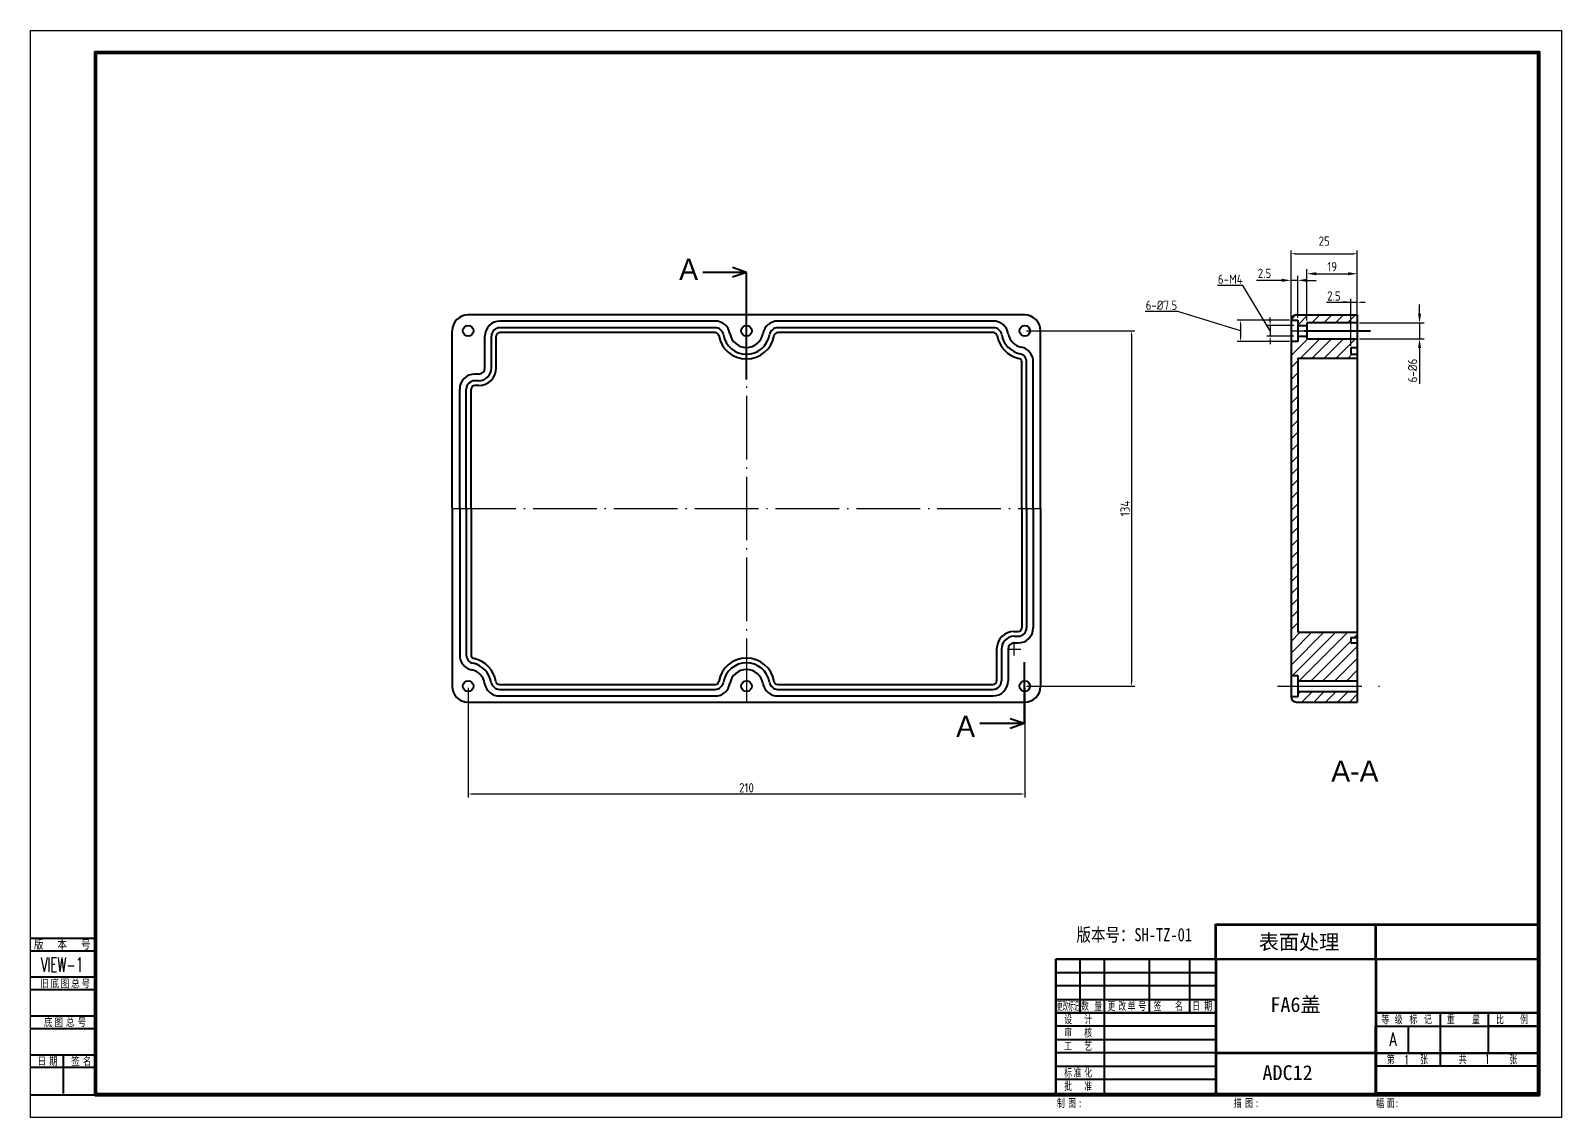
# Model space of a CAD drawing. Extents: x 1271 to 2769, y -829 to 446.
# Drawn here: x 1271 to 1849, y -809 to -400 of the extents above; entities that cross this region are included whole.
import ezdxf
from ezdxf.enums import TextEntityAlignment as Align

# ---------------------------------------------------------------- set-up
doc = ezdxf.new("R2010")
doc.units = 0
doc.linetypes.add('ACAD_ISO04W100', pattern=[30.5, 24, -3, 0.5, -3])
doc.linetypes.add('CENTER', pattern=[50.8, 31.75, -6.35, 6.35, -6.35])
doc.layers.get('0').update_dxf_attribs({"linetype": 'CONTINUOUS', "lineweight": 40})
doc.layers.get('Defpoints').update_dxf_attribs({"linetype": 'CONTINUOUS'})
for name, color, linetype in [('3', 1, 'CENTER'), ('5', 3, 'CONTINUOUS'), ('GEVACTIVE', 2, 'CONTINUOUS'), ('LAYER2', 1, 'ACAD_ISO04W100')]:
    doc.layers.add(name, color=color, linetype=linetype)
doc.styles.add('HZ', font='', dxfattribs={"width": 0.8, "height": 6})
doc.styles.add('ROMANC', font='romanc', dxfattribs={"width": 0.6, "height": 3})
doc.styles.add('ROMANT', font='romant', dxfattribs={"width": 0.8, "height": 5})
doc.styles.get("Standard").update_dxf_attribs({"font": 'gbenor.shx', "bigfont": 'gbcbig.shx'})
doc.styles.add('STYLE1', font='')
doc.styles.get('HZ').set_extended_font_data('SimSun')
doc.styles.get('STYLE1').set_extended_font_data('SimSun')
doc.dimstyles.new('GB-35', dxfattribs={"dimtxt": 3.5, "dimasz": 3.5, "dimexe": 1.75, "dimexo": 0.875, "dimgap": 0.875, "dimtad": 1, "dimdsep": 46, "dimtxsty": 'Standard', "dimcen": 3.5, "dimadec": 0, "dimazin": 0, "dimtfac": 0.7, "dimtmove": 0, "dimatfit": 3, "dimfxl": 1, "dimtzin": 0, "dimarcsym": 0})
doc.dimstyles.get("Standard").update_dxf_attribs({"dimtxt": 0.18, "dimasz": 0.18, "dimexe": 0.18, "dimexo": 0.0625, "dimgap": 0.09, "dimtad": 0, "dimtih": 1, "dimtoh": 1, "dimdec": 4, "dimzin": 0, "dimdsep": 46, "dimtxsty": 'Standard', "dimcen": 0.09, "dimadec": 0, "dimazin": 0, "dimtfac": 1, "dimtdec": 4, "dimtofl": 0, "dimtmove": 0, "dimatfit": 3, "dimfxl": 1, "dimtolj": 1, "dimtzin": 0, "dimarcsym": 0})

# ---------------------------------------------------------------- blocks, each defined once
blk = doc.blocks.new('*D64')
at = {"layer": '5', "color": 0, "lineweight": -2}
for p, q in [((1646.95, -512.82), (1687.82, -512.82)), ((1686.57, -514.32), (1686.57, -645.32)), ((1646.95, -646.82), (1687.82, -646.82))]:
    blk.add_line(p, q, dxfattribs=at)
at = {"layer": '5', "color": 0}
for points in [[(1686.32, -514.32), (1686.82, -514.32), (1686.57, -512.82)], [(1686.32, -645.32), (1686.82, -645.32), (1686.57, -646.82)]]:
    blk.add_solid(points, dxfattribs=at)
at = {"layer": 'Defpoints', "color": 0}
for p in [(1646.33, -512.82), (1646.33, -646.82), (1686.57, -646.82)]:
    blk.add_point(p, dxfattribs=at)
at = {"layer": '5', "color": 0, "insert": (1684.19, -579.82), "char_height": 3.5, "attachment_point": 5, "rotation": 90}
blk.add_mtext('\\A1;134', dxfattribs=at)
blk = doc.blocks.new('*D65')
at = {"layer": '5', "color": 0, "lineweight": -2}
for p, q in [((1436.33, -647.44), (1436.33, -688.76)), ((1646.33, -647.44), (1646.33, -688.76)), ((1644.83, -687.51), (1437.83, -687.51))]:
    blk.add_line(p, q, dxfattribs=at)
at = {"layer": '5', "color": 0}
for points in [[(1437.83, -687.26), (1437.83, -687.76), (1436.33, -687.51)], [(1644.83, -687.26), (1644.83, -687.76), (1646.33, -687.51)]]:
    blk.add_solid(points, dxfattribs=at)
at = {"layer": 'Defpoints', "color": 0}
for p in [(1436.33, -646.82), (1646.33, -646.82), (1436.33, -687.51)]:
    blk.add_point(p, dxfattribs=at)
at = {"layer": '5', "color": 0, "insert": (1541.33, -685.14), "char_height": 3.5, "attachment_point": 5}
blk.add_mtext('\\A1;210', dxfattribs=at)
blk = doc.blocks.new('*D66')
at = {"layer": '5', "color": 0, "lineweight": -2}
for p, q in [((1746.81, -508.19), (1746.81, -482.47)), ((1748.31, -483.72), (1770.31, -483.72)), ((1771.81, -510.19), (1771.81, -482.47))]:
    blk.add_line(p, q, dxfattribs=at)
at = {"layer": '5', "color": 0}
for points in [[(1748.31, -483.47), (1748.31, -483.97), (1746.81, -483.72)], [(1770.31, -483.47), (1770.31, -483.97), (1771.81, -483.72)]]:
    blk.add_solid(points, dxfattribs=at)
at = {"layer": 'Defpoints', "color": 0}
for p in [(1771.81, -483.72), (1746.81, -508.82), (1771.81, -510.82)]:
    blk.add_point(p, dxfattribs=at)
at = {"layer": '5', "color": 0, "insert": (1759.31, -478.96), "char_height": 3.5, "attachment_point": 5}
blk.add_mtext('\\A1;25', dxfattribs=at)
blk = doc.blocks.new('*D67')
at = {"layer": '5', "color": 0, "lineweight": -2}
for p, q in [((1704.08, -505.51), (1691.74, -505.51)), ((1727.75, -512.82), (1704.08, -505.51)), ((1746.18, -508.82), (1726.5, -508.82)), ((1727.75, -510.32), (1727.75, -515.32)), ((1746.18, -516.82), (1726.5, -516.82))]:
    blk.add_line(p, q, dxfattribs=at)
at = {"layer": '5', "color": 0}
for points in [[(1727.5, -510.32), (1728, -510.32), (1727.75, -508.82)], [(1727.5, -515.32), (1728, -515.32), (1727.75, -516.82)]]:
    blk.add_solid(points, dxfattribs=at)
at = {"layer": 'Defpoints', "color": 0}
for p in [(1746.81, -508.82), (1727.75, -516.82), (1746.81, -516.82)]:
    blk.add_point(p, dxfattribs=at)
at = {"layer": '5', "color": 0, "insert": (1697.91, -503.14), "char_height": 3.5, "attachment_point": 5}
blk.add_mtext('\\A1;6-%%C7.5', dxfattribs=at)
blk = doc.blocks.new('*D68')
at = {"layer": '5', "color": 0, "lineweight": -2}
for p, q in [((1728.66, -495.71), (1719.07, -495.71)), ((1738.91, -512.83), (1728.66, -495.71)), ((1738.91, -509.32), (1738.91, -507.82)), ((1747.8, -510.82), (1737.66, -510.82)), ((1738.91, -510.82), (1738.91, -514.85)), ((1738.91, -510.82), (1738.91, -514.85)), ((1747.8, -514.85), (1737.66, -514.85)), ((1738.91, -516.35), (1738.91, -517.85))]:
    blk.add_line(p, q, dxfattribs=at)
at = {"layer": '5', "color": 0}
for points in [[(1738.66, -509.32), (1739.16, -509.32), (1738.91, -510.82)], [(1738.66, -516.35), (1739.16, -516.35), (1738.91, -514.85)]]:
    blk.add_solid(points, dxfattribs=at)
at = {"layer": 'Defpoints', "color": 0}
for p in [(1748.43, -510.82), (1738.91, -514.85), (1748.43, -514.85)]:
    blk.add_point(p, dxfattribs=at)
at = {"layer": '5', "color": 0, "insert": (1723.87, -493.33), "char_height": 3.5, "attachment_point": 5}
blk.add_mtext('\\A1;6-M4', dxfattribs=at)
blk = doc.blocks.new('*D69')
at = {"layer": '5', "color": 0, "lineweight": -2}
for p, q in [((1760.21, -502.03), (1769.31, -502.03)), ((1767.81, -502.03), (1766.31, -502.03)), ((1769.31, -518.49), (1769.31, -500.78)), ((1769.31, -502.03), (1771.81, -502.03)), ((1769.31, -502.03), (1771.81, -502.03)), ((1771.81, -506.19), (1771.81, -500.78)), ((1773.31, -502.03), (1774.81, -502.03))]:
    blk.add_line(p, q, dxfattribs=at)
at = {"layer": '5', "color": 0}
for points in [[(1767.81, -501.78), (1767.81, -502.28), (1769.31, -502.03)], [(1773.31, -501.78), (1773.31, -502.28), (1771.81, -502.03)]]:
    blk.add_solid(points, dxfattribs=at)
at = {"layer": 'Defpoints', "color": 0}
for p in [(1771.81, -502.03), (1771.81, -506.82), (1769.31, -519.12)]:
    blk.add_point(p, dxfattribs=at)
at = {"layer": '5', "color": 0, "insert": (1762.97, -499.65), "char_height": 3.5, "attachment_point": 5}
blk.add_mtext('\\A1;2.5', dxfattribs=at)
blk = doc.blocks.new('*D78')
at = {"color": 0, "lineweight": -2}
for p, q in [((1743.31, -493.76), (1733.78, -493.76)), ((1746.81, -501.97), (1746.81, -492.01)), ((1749.31, -493.76), (1746.81, -493.76)), ((1749.31, -507.94), (1749.31, -492.01)), ((1752.81, -493.76), (1756.31, -493.76))]:
    blk.add_line(p, q, dxfattribs=at)
at = {"color": 0}
for points in [[(1743.31, -493.17), (1743.31, -494.34), (1746.81, -493.76)], [(1752.81, -493.17), (1752.81, -494.34), (1749.31, -493.76)]]:
    blk.add_solid(points, dxfattribs=at)
at = {"layer": 'Defpoints', "color": 0}
for p in [(1746.81, -493.76), (1746.81, -502.85), (1749.31, -508.82)]:
    blk.add_point(p, dxfattribs=at)
at = {"color": 0, "insert": (1736.79, -491.13), "char_height": 3.5, "attachment_point": 5}
blk.add_mtext('2.5', dxfattribs=at)
blk = doc.blocks.new('*D79')
at = {"color": 0, "lineweight": -2}
for p, q in [((1752.81, -508.94), (1752.81, -489.51)), ((1771.81, -498.06), (1771.81, -489.51)), ((1756.31, -491.26), (1768.31, -491.26))]:
    blk.add_line(p, q, dxfattribs=at)
at = {"color": 0}
for points in [[(1756.31, -490.68), (1756.31, -491.85), (1752.81, -491.26)], [(1768.31, -490.68), (1768.31, -491.85), (1771.81, -491.26)]]:
    blk.add_solid(points, dxfattribs=at)
at = {"layer": 'Defpoints', "color": 0}
for p in [(1771.81, -491.26), (1771.81, -498.93), (1752.81, -509.82)]:
    blk.add_point(p, dxfattribs=at)
at = {"color": 0, "insert": (1762.31, -488.64), "char_height": 3.5, "attachment_point": 5}
blk.add_mtext('19', dxfattribs=at)
blk = doc.blocks.new('*D80')
at = {"color": 0, "lineweight": -2}
for p, q in [((1795.28, -506.32), (1795.28, -502.82)), ((1772.68, -509.82), (1797.03, -509.82)), ((1795.28, -509.82), (1795.28, -515.82)), ((1772.68, -515.82), (1797.03, -515.82)), ((1795.28, -519.32), (1795.28, -532.76))]:
    blk.add_line(p, q, dxfattribs=at)
at = {"color": 0}
for points in [[(1794.7, -506.32), (1795.87, -506.32), (1795.28, -509.82)], [(1794.7, -519.32), (1795.87, -519.32), (1795.28, -515.82)]]:
    blk.add_solid(points, dxfattribs=at)
at = {"layer": 'Defpoints', "color": 0}
for p in [(1771.81, -509.82), (1771.81, -515.82), (1795.28, -515.82)]:
    blk.add_point(p, dxfattribs=at)
at = {"color": 0, "insert": (1792.66, -527.79), "char_height": 3.5, "attachment_point": 5, "rotation": 90}
blk.add_mtext('6-%%C6', dxfattribs=at)

msp = doc.modelspace()

# ---------------------------------------------------------------- linework, layer by layer
at = {"linetype": 'Continuous'}
for p, q in [((1295.42416, -801.15403), (1295.42416, -407.39669)), ((1295.42416, -407.39669), (1840.62664, -407.39669)), ((1295.66843, -800.90977), (1295.66843, -407.64095)), ((1295.66843, -407.64095), (1840.38238, -407.64095)), ((1295.9127, -800.6655), (1295.9127, -407.88522)), ((1295.9127, -407.88522), (1840.13811, -407.88522)), ((1296.15696, -800.42123), (1296.15696, -408.12949)), ((1296.15696, -408.12949), (1839.89384, -408.12949)), ((1839.89384, -800.42123), (1839.89384, -408.12949)), ((1840.13811, -800.6655), (1840.13811, -407.88522)), ((1840.38238, -800.90977), (1840.38238, -407.64095)), ((1840.62664, -801.15403), (1840.62664, -407.39669)), ((1718.27999, -736.54565), (1839.89384, -736.54565)), ((1718.27999, -749.63134), (1718.27999, -736.54565)), ((1718.53164, -736.7973), (1839.82598, -736.7973)), ((1718.53164, -749.63134), (1718.53164, -736.7973)), ((1778.68776, -749.84471), (1778.68776, -736.75902)), ((1778.93941, -749.84471), (1778.93941, -736.75902)), ((1271.2418, -741.84923), (1295.78605, -741.84923)), ((1271.35951, -741.84923), (1295.78605, -741.84923)), ((1295.78605, -746.73454), (1271.2418, -746.73454)), ((1658.02715, -800.42123), (1658.02715, -749.65424)), ((1658.17276, -749.84471), (1839.82593, -749.84471)), ((1658.17276, -800.42123), (1658.17276, -749.97054)), ((1658.2788, -749.6326), (1839.82598, -749.6326)), ((1667.23026, -769.97249), (1667.23026, -749.84471)), ((1676.28776, -749.84471), (1676.28776, -800.42123)), ((1676.28776, -749.84471), (1676.28776, -769.97249)), ((1693.39637, -769.97249), (1693.39637, -749.84471)), ((1708.4922, -749.84471), (1708.4922, -769.97249)), ((1718.55609, -749.84471), (1708.4922, -749.84471)), ((1718.30444, -749.84471), (1718.30444, -800.42123)), ((1718.55609, -749.84471), (1718.55609, -800.42123)), ((1839.82593, -749.84471), (1719.05928, -749.84471)), ((1719.05928, -749.84471), (1739.18705, -749.84471)), ((1778.68776, -749.84471), (1778.68776, -800.42123)), ((1778.93941, -749.84471), (1778.93941, -800.16415)), ((1271.35951, -756.50515), (1295.78605, -756.50515)), ((1271.35951, -756.50515), (1295.78605, -756.50515)), ((1271.35951, -756.50515), (1295.78605, -756.50515)), ((1658.17276, -754.87666), (1718.55609, -754.87666)), ((1295.78605, -761.39046), (1271.35951, -761.39046)), ((1718.55609, -759.9086), (1658.17276, -759.9086)), ((1658.17276, -764.94055), (1718.55609, -764.94055)), ((1271.35951, -771.16107), (1295.78605, -771.16107)), ((1718.55609, -769.97249), (1658.17276, -769.97249)), ((1658.17276, -769.97249), (1718.55609, -769.97249)), ((1658.2788, -769.98866), (1718.2362, -769.98866)), ((1676.28776, -769.97249), (1667.23026, -769.97249)), ((1839.82598, -769.97249), (1778.93941, -769.97249)), ((1779.08318, -769.98866), (1839.82598, -769.98866)), ((1803.09274, -769.98866), (1803.09274, -790.10026)), ((1821.20773, -769.97249), (1821.20773, -785.06832)), ((1295.78605, -776.04638), (1271.35951, -776.04638)), ((1718.55609, -775.00443), (1658.17276, -775.00443)), ((1778.68776, -800.16415), (1778.68776, -775.00443)), ((1778.68776, -800.16415), (1778.68776, -775.00443)), ((1778.93941, -775.00443), (1839.82598, -775.00443)), ((1778.93941, -800.16415), (1778.93941, -775.00443)), ((1778.93941, -800.16415), (1778.93941, -775.00443)), ((1791.01607, -775.00443), (1791.01607, -785.06832)), ((1839.32273, -775.00443), (1821.20773, -775.00443)), ((1658.17276, -780.03638), (1718.55609, -780.03638)), ((1658.17276, -785.06832), (1658.17276, -780.03638)), ((1718.55609, -785.06832), (1658.17276, -785.06832)), ((1778.93941, -785.06832), (1718.55609, -785.06832)), ((1778.93941, -785.06832), (1718.55609, -785.06832)), ((1839.82598, -785.31997), (1718.55609, -785.31997)), ((1778.93941, -785.06832), (1839.82598, -785.06832)), ((1271.35951, -785.81699), (1295.78605, -785.81699)), ((1271.35951, -785.81699), (1283.57278, -785.81699)), ((1295.78605, -790.7023), (1271.35951, -790.7023)), ((1283.57278, -785.81699), (1283.57278, -800.47291)), ((1658.17276, -790.10026), (1718.55609, -790.10026)), ((1658.17276, -795.13221), (1658.17276, -790.10026)), ((1839.82598, -790.10026), (1778.93941, -790.10026)), ((1718.55609, -795.13221), (1658.17276, -795.13221)), ((1271.48606, -800.90977), (1840.38238, -800.90977)), ((1295.42416, -801.15403), (1840.62664, -801.15403)), ((1295.9127, -800.6655), (1840.13811, -800.6655)), ((1296.15696, -800.42123), (1839.89384, -800.42123))]:
    msp.add_line(p, q, dxfattribs=at)
for p, q in [((1541.32777, -490.74722), (1524.92167, -490.74722)), ((1541.32777, -490.74722), (1536.03783, -488.91302)), ((1541.32777, -490.74722), (1536.03783, -492.58143)), ((1541.32777, -531.18465), (1541.32777, -490.74722)), ((1646.32777, -506.8195), (1436.32777, -506.8195)), ((1748.80849, -506.8195), (1771.80849, -506.8195)), ((1771.80849, -506.8195), (1771.80849, -519.1195)), ((1430.32777, -579.8195), (1430.32777, -512.8195)), ((1529.49561, -509.1195), (1448.32777, -509.1195)), ((1529.49561, -511.6195), (1448.32777, -511.6195)), ((1529.49561, -513.4195), (1448.32777, -513.4195)), ((1634.49561, -509.1195), (1553.15993, -509.1195)), ((1634.49561, -511.6195), (1553.15993, -511.6195)), ((1634.49561, -513.4195), (1553.15993, -513.4195)), ((1652.32777, -579.8195), (1652.32777, -512.8195)), ((1746.80849, -508.8195), (1746.80849, -650.8195)), ((1746.80849, -508.8195), (1749.30849, -508.8195)), ((1749.30849, -508.8195), (1749.30849, -516.8195)), ((1749.30849, -510.8195), (1752.80849, -510.8195)), ((1751.80849, -512.8195), (1776.71503, -512.8195)), ((1771.80849, -509.8195), (1752.80849, -509.8195)), ((1752.80849, -509.8195), (1752.80849, -515.8195)), ((1442.62777, -526.8195), (1442.62777, -514.8195)), ((1445.12777, -526.8195), (1445.12777, -514.8195)), ((1446.92777, -526.8195), (1446.92777, -514.8195)), ((1749.30849, -516.8195), (1746.80849, -516.8195)), ((1749.30849, -514.8195), (1752.80849, -514.8195)), ((1752.80849, -515.8195), (1771.80849, -515.8195)), ((1769.30849, -519.1195), (1769.30849, -521.6195)), ((1769.30849, -519.1195), (1771.80849, -519.1195)), ((1771.80849, -519.1195), (1771.80849, -628.5195)), ((1645.22777, -579.8195), (1645.22777, -524.55619)), ((1647.02777, -579.8195), (1647.02777, -524.55619)), ((1649.52777, -579.8195), (1649.52777, -524.55619)), ((1749.30849, -523.1195), (1749.30849, -626.5195)), ((1749.30849, -523.1195), (1771.80849, -523.1195)), ((1769.30849, -521.6195), (1771.80849, -521.6195)), ((1440.32777, -529.1195), (1438.82777, -529.1195)), ((1433.12777, -579.8195), (1433.12777, -534.8195)), ((1435.62777, -579.8195), (1435.62777, -534.8195)), ((1437.42777, -579.8195), (1437.42777, -534.8195)), ((1440.32777, -531.6195), (1438.82777, -531.6195)), ((1440.32777, -533.4195), (1438.82777, -533.4195)), ((1430.32777, -579.8195), (1430.32777, -646.8195)), ((1433.12777, -579.8195), (1433.12777, -635.0828)), ((1435.62777, -579.8195), (1435.62777, -635.0828)), ((1437.42777, -579.8195), (1437.42777, -635.0828)), ((1541.32777, -579.8195), (1541.32777, -579.8195)), ((1541.32777, -579.8195), (1541.32777, -579.8195)), ((1645.22777, -579.8195), (1645.22777, -624.8195)), ((1647.02777, -579.8195), (1647.02777, -624.8195)), ((1649.52777, -579.8195), (1649.52777, -624.8195)), ((1652.32777, -579.8195), (1652.32777, -646.8195)), ((1642.32777, -626.2195), (1643.82777, -626.2195)), ((1642.32777, -628.0195), (1643.82777, -628.0195)), ((1749.30849, -626.5195), (1771.80849, -626.5195)), ((1769.30849, -628.5195), (1771.80849, -628.5195)), ((1769.30849, -628.5195), (1769.30849, -630.5195)), ((1771.80849, -628.5195), (1771.80849, -652.8195)), ((1635.72777, -632.8195), (1635.72777, -644.8195)), ((1637.52777, -632.8195), (1637.52777, -644.8195)), ((1640.02777, -632.8195), (1640.02777, -644.8195)), ((1642.32777, -630.5195), (1643.82777, -630.5195)), ((1769.30849, -630.5195), (1771.80849, -630.5195)), ((1646.12572, -637.8195), (1646.12572, -660.94388)), ((1448.15993, -646.2195), (1529.49561, -646.2195)), ((1553.15993, -646.2195), (1634.32777, -646.2195)), ((1746.80849, -642.8195), (1749.30849, -642.8195)), ((1749.30849, -642.8195), (1749.30849, -650.8195)), ((1749.30849, -644.8195), (1771.80849, -644.8195)), ((1448.15993, -648.0195), (1529.49561, -648.0195)), ((1448.15993, -650.5195), (1529.49561, -650.5195)), ((1553.15993, -648.0195), (1634.32777, -648.0195)), ((1553.15993, -650.5195), (1634.32777, -650.5195)), ((1749.30849, -650.8195), (1746.80849, -650.8195)), ((1749.30849, -648.8195), (1771.80849, -648.8195)), ((1436.32777, -652.8195), (1646.32777, -652.8195)), ((1748.80849, -652.8195), (1771.80849, -652.8195)), ((1646.12572, -660.94388), (1629.33964, -660.94388)), ((1646.12572, -660.94388), (1640.83578, -659.10967)), ((1646.12572, -660.94388), (1640.83578, -662.77809)), ((1839.82598, -736.7973), (1839.82598, -800.16415)), ((1778.93941, -800.16415), (1839.82598, -800.16415))]:
    msp.add_line(p, q)
for centre in [(1436.32777, -512.8195), (1541.32777, -512.8195), (1646.32777, -512.8195), (1436.32777, -646.8195), (1541.32777, -646.8195), (1646.32777, -646.8195)]:
    msp.add_circle(centre, 2)
for centre, radius, start, end in [((1436.32777, -512.8195), 6, 90, 180), ((1646.32777, -512.8195), 6, 0, 90), ((1748.80849, -508.8195), 2, 90, 180), ((1448.32777, -514.8195), 5.7, 90, 180), ((1448.32777, -514.8195), 3.2, 90, 180), ((1448.32777, -514.8195), 1.4, 90, 180), ((1529.49561, -514.8195), 5.7, 9.59406823, 90), ((1529.49561, -514.8195), 3.2, 9.59406823, 90), ((1529.49561, -514.8195), 1.4, 9.59406823, 90), ((1541.32777, -512.8195), 6.3, 189.59406823, 350.40593177), ((1553.15993, -514.8195), 5.7, 90, 170.40593177), ((1553.15993, -514.8195), 3.2, 90, 170.40593177), ((1553.15993, -514.8195), 1.4, 90, 170.40593177), ((1634.49561, -514.8195), 5.7, 9.59406823, 90), ((1634.49561, -514.8195), 5.7, 9.59406823, 90), ((1634.49561, -514.8195), 3.2, 9.59406823, 90), ((1634.49561, -514.8195), 1.4, 9.59406823, 90), ((1646.32777, -512.8195), 6.3, 189.59406823, 257.97530082), ((1541.32777, -512.8195), 10.6, 189.59406823, 350.40593177), ((1541.32777, -512.8195), 8.8, 189.59406823, 350.40593177), ((1646.32777, -512.8195), 10.6, 189.59406823, 257.97530082), ((1646.32777, -512.8195), 8.8, 189.59406823, 257.97530082), ((1643.82777, -524.55619), 5.7, 0, 77.97530082), ((1643.82777, -524.55619), 1.4, 0, 77.97530082), ((1643.82777, -524.55619), 3.2, 0, 77.97530082), ((1438.82777, -534.8195), 5.7, 90, 180), ((1440.32777, -526.8195), 6.6, 270, 0), ((1440.32777, -526.8195), 4.8, 270, 0), ((1440.32777, -526.8195), 2.3, 270, 0), ((1438.82777, -534.8195), 3.2, 90, 180), ((1438.82777, -534.8195), 1.4, 90, 180), ((1642.32777, -632.8195), 6.6, 90, 180), ((1642.32777, -632.8195), 4.8, 90, 180), ((1643.82777, -624.8195), 3.2, 270, 0), ((1643.82777, -624.8195), 5.7, 270, 0), ((1643.82777, -624.8195), 1.4, 270, 0), ((1438.82777, -635.0828), 5.7, 180, 257.97530082), ((1438.82777, -635.0828), 3.2, 180, 257.97530082), ((1438.82777, -635.0828), 1.4, 180, 257.97530082), ((1642.32777, -632.8195), 2.3, 90, 180), ((1436.32777, -646.8195), 6.3, 9.59406823, 77.97530082), ((1436.32777, -646.8195), 8.8, 9.59406823, 77.97530082), ((1436.32777, -646.8195), 10.6, 9.59406823, 77.97530082), ((1541.32777, -646.8195), 10.6, 9.59406823, 170.40593177), ((1541.32777, -646.8195), 8.8, 9.59406823, 170.40593177), ((1541.32777, -646.8195), 6.3, 9.59406823, 170.40593177), ((1436.32777, -646.8195), 6, 180, 270), ((1448.15993, -644.8195), 5.7, 189.59406823, 270), ((1448.15993, -644.8195), 3.2, 189.59406823, 270), ((1448.15993, -644.8195), 1.4, 189.59406823, 270), ((1529.49561, -644.8195), 1.4, 270, 350.40593177), ((1529.49561, -644.8195), 3.2, 270, 350.40593177), ((1529.49561, -644.8195), 5.7, 270, 350.40593177), ((1553.15993, -644.8195), 5.7, 189.59406823, 270), ((1553.15993, -644.8195), 3.2, 189.59406823, 270), ((1553.15993, -644.8195), 1.4, 189.59406823, 270), ((1634.32777, -644.8195), 1.4, 270, 0), ((1634.32777, -644.8195), 3.2, 270, 0), ((1634.32777, -644.8195), 5.7, 270, 0), ((1646.32777, -646.8195), 6, 270, 0), ((1748.80849, -650.8195), 2, 180, 270)]:
    msp.add_arc(centre, radius, start, end)
at = {"layer": '3'}
for p, q in [((1746.80849, -512.8195), (1751.80849, -512.8195)), ((1741.6982, -646.8195), (1780.17703, -646.8195))]:
    msp.add_line(p, q, dxfattribs=at)
at = {"layer": '5', "linetype": 'Continuous'}
for p, q in [((1271.2418, -809.45909), (1271.2418, -399.58016)), ((1271.2418, -399.58016), (1848.79831, -399.58016)), ((1848.79831, -399.58016), (1848.79831, -809.45909)), ((1848.79831, -809.45909), (1271.2418, -809.45909))]:
    msp.add_line(p, q, dxfattribs=at)
at = {"layer": '5'}
for p, q in [((1746.81347, -508.67859), (1748.66758, -506.82447)), ((1749.30849, -510.67369), (1753.16268, -506.8195)), ((1754.65281, -509.8195), (1757.65281, -506.8195)), ((1759.14294, -509.8195), (1762.14294, -506.8195)), ((1763.63307, -509.8195), (1766.63307, -506.8195)), ((1768.12319, -509.8195), (1771.12319, -506.8195)), ((1746.80849, -522.15394), (1753.14294, -515.8195)), ((1749.30849, -515.16381), (1749.65281, -514.8195)), ((1750.33307, -523.1195), (1757.63307, -515.8195)), ((1754.82319, -523.1195), (1762.12319, -515.8195)), ((1759.31332, -523.1195), (1766.61332, -515.8195)), ((1763.80345, -523.1195), (1771.10345, -515.8195)), ((1746.80849, -526.64407), (1749.30849, -524.14407)), ((1768.29358, -523.1195), (1769.79358, -521.6195)), ((1746.80849, -531.1342), (1749.30849, -528.6342)), ((1746.80849, -535.62433), (1749.30849, -533.12433)), ((1746.80849, -540.11445), (1749.30849, -537.61445)), ((1746.80849, -544.60458), (1749.30849, -542.10458)), ((1746.80849, -549.09471), (1749.30849, -546.59471)), ((1746.80849, -553.58484), (1749.30849, -551.08484)), ((1746.80849, -558.07497), (1749.30849, -555.57497)), ((1746.80849, -562.56509), (1749.30849, -560.06509)), ((1746.80849, -567.05522), (1749.30849, -564.55522)), ((1746.80849, -571.54535), (1749.30849, -569.04535)), ((1746.80849, -576.03548), (1749.30849, -573.53548)), ((1746.80849, -580.52561), (1749.30849, -578.02561)), ((1746.80849, -585.01573), (1749.30849, -582.51573)), ((1746.80849, -589.50586), (1749.30849, -587.00586)), ((1746.80849, -593.99599), (1749.30849, -591.49599)), ((1746.80849, -598.48612), (1749.30849, -595.98612)), ((1746.80849, -602.97625), (1749.30849, -600.47625)), ((1746.80849, -607.46637), (1749.30849, -604.96637)), ((1746.80849, -611.9565), (1749.30849, -609.4565)), ((1746.80849, -616.44663), (1749.30849, -613.94663)), ((1746.80849, -620.93676), (1749.30849, -618.43676)), ((1746.80849, -625.42689), (1749.30849, -622.92689)), ((1746.80849, -629.91701), (1750.20601, -626.5195)), ((1746.80849, -634.40714), (1754.69614, -626.5195)), ((1746.80849, -638.89727), (1759.18627, -626.5195)), ((1747.37639, -642.8195), (1763.67639, -626.5195)), ((1749.86652, -644.8195), (1768.16652, -626.5195)), ((1770.65665, -628.5195), (1771.80849, -627.36766)), ((1639.82777, -632.8195), (1644.82777, -632.8195)), ((1639.82777, -632.8195), (1644.82777, -632.8195)), ((1642.32777, -635.3195), (1642.32777, -630.3195)), ((1642.32777, -635.3195), (1642.32777, -630.3195)), ((1754.35665, -644.8195), (1769.30849, -629.86766)), ((1758.84678, -644.8195), (1771.80849, -631.85778)), ((1763.33691, -644.8195), (1771.80849, -636.34791)), ((1767.82703, -644.8195), (1771.80849, -640.83804)), ((1749.30849, -649.86766), (1750.35665, -648.8195)), ((1750.84678, -652.8195), (1754.84678, -648.8195)), ((1755.33691, -652.8195), (1759.33691, -648.8195)), ((1759.82703, -652.8195), (1763.82703, -648.8195)), ((1764.31716, -652.8195), (1768.31716, -648.8195)), ((1768.80729, -652.8195), (1771.80849, -649.8183))]:
    msp.add_line(p, q, dxfattribs=at)
at = {"layer": 'LAYER2'}
for p, q in [((1541.32777, -506.8195), (1541.32777, -652.8195)), ((1430.32777, -579.8195), (1652.32777, -579.8195))]:
    msp.add_line(p, q, dxfattribs=at)

# ---------------------------------------------------------------- texts
at = {"linetype": 'Continuous'}
for s, height, style, width, p in [('版   本   号', 3.224303, 'HZ', 0.8, (1272.47859, -745.83594, -0.00285)), ('VIEW-1', 5.41685, 'ROMANC', 0.6, (1275.05908, -754.57058)), ('旧', 2.93118, 'HZ', 0.8, (1274.77923, -760.4134)), ('底', 2.93118, 'HZ', 0.8, (1278.68748, -760.4134)), ('图', 2.93118, 'HZ', 0.8, (1282.59572, -760.4134)), ('总', 2.93118, 'HZ', 0.8, (1286.50397, -760.4134)), ('号', 2.93118, 'HZ', 0.8, (1290.41221, -760.4134)), ('底', 2.93118, 'HZ', 0.8, (1276.24482, -775.06932)), ('图', 2.93118, 'HZ', 0.8, (1280.15307, -775.06932)), ('总', 2.93118, 'HZ', 0.8, (1284.54984, -775.06932)), ('号', 2.93118, 'HZ', 0.8, (1288.94662, -775.06932)), ('日', 2.93118, 'HZ', 0.8, (1273.80217, -789.72524)), ('期', 2.93118, 'HZ', 0.8, (1278.19894, -789.72524)), ('签', 2.93118, 'HZ', 0.8, (1286.50397, -789.72524)), ('名', 2.93118, 'HZ', 0.8, (1290.90074, -789.72524)), ('1', 3.52307, 'ROMANT', 0.6, (1789.49638, -789.51756)), ('1', 3.52307, 'ROMANT', 0.6, (1819.94579, -789.26591)), ('幅 ', 3.019166, 'HZ', 0.7, (1778.93941, -805.57357)), ('面', 3.01917, 'HZ', 0.7, (1782.96496, -805.57357)), (':', 3.01917, 'HZ', 0.7, (1785.98413, -805.57357))]:
    msp.add_text(s, height=height, dxfattribs=dict(at, style=style, width=width)).set_placement(p)
for s, height, style, width, p in [('更改标记', 3.019166, 'HZ', 0.5, (1662.70151, -768.9661)), ('数', 3.01917, 'HZ', 0.7, (1669.00717, -768.9661)), ('量', 3.01917, 'HZ', 0.7, (1674.03911, -768.9661)), ('更', 3.01917, 'HZ', 0.7, (1679.07105, -768.9661)), ('改', 3.01917, 'HZ', 0.7, (1683.09661, -768.9661)), ('单', 3.01917, 'HZ', 0.7, (1686.61897, -768.9661)), ('号', 3.01917, 'HZ', 0.7, (1690.64452, -768.9661)), ('签', 3.01917, 'HZ', 0.7, (1696.41553, -768.9661)), ('名', 3.01917, 'HZ', 0.7, (1704.46664, -768.9661)), ('日', 3.01917, 'HZ', 0.7, (1711.00817, -768.9661)), ('期', 3.01917, 'HZ', 0.7, (1715.53692, -768.9661)), ('设', 3.01917, 'HZ', 0.7, (1662.70151, -773.99804)), ('计', 3.01917, 'HZ', 0.7, (1670.24943, -773.99804)), ('等', 3.01917, 'HZ', 0.7, (1782.38, -773.99804)), ('级', 3.01917, 'HZ', 0.7, (1787.41194, -773.99804)), ('标', 3.01917, 'HZ', 0.7, (1792.94708, -773.99804)), ('记', 3.01917, 'HZ', 0.7, (1798.48222, -773.99804)), ('重', 3.01917, 'HZ', 0.7, (1807.03652, -773.99804)), ('量', 3.01917, 'HZ', 0.7, (1816.59722, -773.99804)), ('比', 3.01917, 'HZ', 0.7, (1825.65471, -773.99804)), ('例', 3.01917, 'HZ', 0.7, (1834.71221, -773.99804)), ('审', 3.01917, 'HZ', 0.7, (1662.70151, -779.02999)), ('核', 3.01917, 'HZ', 0.7, (1670.24943, -779.02999)), ('A', 5.03296, 'ROMANT', 0.7, (1785.21836, -782.47141)), ('工', 3.01917, 'HZ', 0.7, (1662.70151, -784.06193)), ('艺', 3.01917, 'HZ', 0.7, (1670.24943, -784.06193)), ('标', 3.01917, 'HZ', 0.7, (1662.70151, -794.12582)), ('准', 3.01917, 'HZ', 0.7, (1666.22387, -794.12582)), ('化', 3.01917, 'HZ', 0.7, (1670.24943, -794.12582)), ('第', 3.01917, 'HZ', 0.7, (1784.39278, -789.09387)), ('张', 3.01917, 'HZ', 0.7, (1796.97264, -789.09387)), ('共', 3.01917, 'HZ', 0.7, (1811.56527, -789.09387)), ('张', 3.01917, 'HZ', 0.7, (1830.68666, -789.09387)), ('批', 3.01917, 'HZ', 0.7, (1662.70151, -799.15776)), ('准', 3.01917, 'HZ', 0.7, (1670.24943, -799.15776)), ('制 ', 3.019166, 'HZ', 0.7, (1660.68873, -805.57357)), ('图', 3.01917, 'HZ', 0.7, (1664.21109, -805.57357)), ('描 ', 3.019166, 'HZ', 0.7, (1727.43676, -805.57357)), ('图', 3.01917, 'HZ', 0.7, (1730.95912, -805.57357)), (':', 3.01917, 'HZ', 0.7, (1667.23026, -805.57357)), (':', 3.01917, 'HZ', 0.7, (1733.97828, -805.57357))]:
    msp.add_text(s, height=height, dxfattribs=dict(at, style=style, width=width)).set_placement(p, align=Align.CENTER)
at = {"char_height": 8, "attachment_point": 1}
for s, insert, width in [('\\fￋￎￌ￥|b0|i0|c134|p2;A', (1515.93584, -485.59667), 34.3552), ('\\fￋￎￌ￥|b0|i0|c134|p2;A', (1620.44472, -657.98829), 34.3552), ('\\fￋￎￌ￥|b0|i0|c134|p2;A-A', (1761.96141, -674.86543), 38.5612)]:
    msp.add_mtext(s, dxfattribs=dict(at, insert=insert, width=width))
at = {"layer": '5', "insert": (1665.8615, -738.05665), "char_height": 5, "width": 1134.8359931, "attachment_point": 1, "style": 'HZ'}
msp.add_mtext('版本号：SH-TZ-01', dxfattribs=at)
at = {"layer": 'GEVACTIVE', "style": 'STYLE1'}
for s, p in [('表面处理', (1734.61587, -746.11347)), ('FA6盖', (1738.98662, -769.71492)), ('ADC12', (1736.01202, -795.37128))]:
    msp.add_text(s, height=5.573837, dxfattribs=at).set_placement(p)

# ---------------------------------------------------------------- dimensions: what is measured, and where the dimension line sits
dim = msp.add_linear_dim(base=(1746.80849, -493.75823), p1=(1749.30849, -508.8195), p2=(1746.80849, -502.84671), dimstyle='GB-35')
dim.commit()
dim.dimension.update_dxf_attribs({"geometry": '*D78', "text_midpoint": (1736.79439, -491.13323)})
dim = msp.add_linear_dim(base=(1771.80849, -491.26254), p1=(1752.80849, -509.8195), p2=(1771.80849, -498.93317), dimstyle='GB-35')
dim.commit()
dim.dimension.update_dxf_attribs({"geometry": '*D79', "text_midpoint": (1762.30849, -491.26254), "dimtype": 160})
dim = msp.add_linear_dim(base=(1795.28235, -515.8195), p1=(1771.80849, -509.8195), p2=(1771.80849, -515.8195), angle=90, text='6-%%C6', dimstyle='GB-35')
dim.commit()
dim.dimension.update_dxf_attribs({"geometry": '*D80', "text_midpoint": (1792.65735, -527.79161)})
at = {"layer": '5'}
for base, p1, p2, picture, middle in [((1771.80849, -483.71874), (1746.80849, -508.8195), (1771.80849, -510.8195), '*D66', (1759.30849, -481.33649)), ((1771.80849, -502.02701), (1769.30849, -519.1195), (1771.80849, -506.8195), '*D69', (1762.97092, -502.23583))]:
    dim = msp.add_linear_dim(base=base, p1=p1, p2=p2, dimstyle='Standard', override={"dimtxt": 3.5, "dimasz": 1.5, "dimexe": 1.25, "dimexo": 0.625, "dimgap": 0.625, "dimtad": 1, "dimtih": 0, "dimzin": 8, "dimlunit": 6, "dimcen": 2.5, "dimtofl": 1, "dimtmove": 1}, dxfattribs=at)
    dim.commit()
    dim.dimension.update_dxf_attribs({"geometry": picture, "text_midpoint": middle, "dimtype": 160})
for base, p1, p2, text, picture, middle in [((1738.91195, -514.84774), (1748.42543, -510.8195), (1748.42543, -514.84774), '6-M4', '*D68', (1728.03695, -495.70889)), ((1727.74525, -516.8195), (1746.80849, -508.8195), (1746.80849, -516.8195), '6-%%C7.5', '*D67', (1703.45358, -505.51325))]:
    dim = msp.add_linear_dim(base=base, p1=p1, p2=p2, angle=90, text=text, dimstyle='Standard', override={"dimtxt": 3.5, "dimasz": 1.5, "dimexe": 1.25, "dimexo": 0.625, "dimgap": 0.625, "dimtad": 1, "dimtih": 0, "dimzin": 8, "dimlunit": 6, "dimcen": 2.5, "dimtofl": 1, "dimtmove": 1}, dxfattribs=at)
    dim.commit()
    dim.dimension.update_dxf_attribs({"geometry": picture, "text_midpoint": middle, "dimtype": 160})
dim = msp.add_linear_dim(base=(1686.56994, -646.8195), p1=(1646.32777, -512.8195), p2=(1646.32777, -646.8195), angle=90, dimstyle='Standard', override={"dimtxt": 3.5, "dimasz": 1.5, "dimexe": 1.25, "dimexo": 0.625, "dimgap": 0.625, "dimtad": 1, "dimtih": 0, "dimzin": 8, "dimlunit": 6, "dimcen": 2.5, "dimtofl": 1, "dimtmove": 1}, dxfattribs=at)
dim.commit()
dim.dimension.update_dxf_attribs({"geometry": '*D64', "text_midpoint": (1684.19494, -579.8195)})
dim = msp.add_linear_dim(base=(1436.32777, -687.51407), p1=(1646.32777, -646.8195), p2=(1436.32777, -646.8195), dimstyle='Standard', override={"dimtxt": 3.5, "dimasz": 1.5, "dimexe": 1.25, "dimexo": 0.625, "dimgap": 0.625, "dimtad": 1, "dimtih": 0, "dimzin": 8, "dimlunit": 6, "dimcen": 2.5, "dimtofl": 1, "dimtmove": 1}, dxfattribs=at)
dim.commit()
dim.dimension.update_dxf_attribs({"geometry": '*D65', "text_midpoint": (1541.32777, -685.13907)})

doc.saveas('drawing.dxf')
